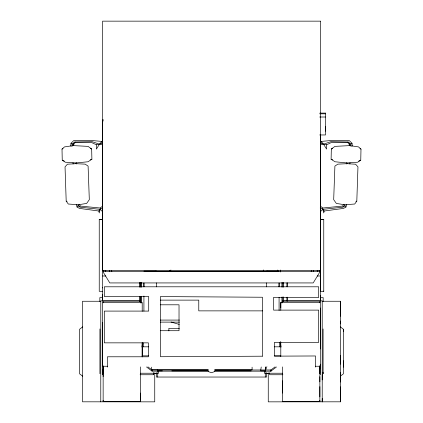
<?xml version="1.0" encoding="UTF-8"?>
<svg xmlns="http://www.w3.org/2000/svg" width="423" height="423" viewBox="0 0 423 423"><rect width="100%" height="100%" fill="white"/><g stroke="black" fill="none" stroke-linecap="round" stroke-linejoin="round"><path stroke-width="0.63" d="M102.509 322.575L102.509 374.741L102.509 372.319M102.509 300.896L102.509 294.471M102.509 287.947L102.509 287.402M140.531 366.915L140.531 401.612L103.143 401.612L103.143 400.29M103.143 376.65L103.143 369.21M103.143 302.836L103.143 301.06L140.531 301.06L140.531 302.836M107.426 367.09L107.431 356.785L148.383 356.785L148.383 342.852L104.307 342.852L104.307 311.09L148.706 311.09L148.706 296.502L104.307 296.502L104.307 286.799L318.693 286.799L318.693 297.475L273.623 297.316L273.623 310.117L318.693 310.117L318.693 342.366L274.432 342.366L274.432 356.14L315.5 355.976L315.664 367.09M140.531 400.29L140.531 393.062M142.207 356.938L142.207 342.815L142.207 356.483M143.92 311.085L143.92 296.015M143.92 286.842L143.92 282.913M151.63 367.169L151.63 369.808L208.269 369.808M140.113 374.741L153.311 374.741L153.311 372.795M156.42 372.721L156.42 377.036L266.58 377.036L266.58 372.721M156.462 286.842L156.462 282.913M252.092 367.169L252.092 369.808L214.678 369.808M265.353 370.299L265.353 367.032L265.353 369.602M279.08 310.429L279.08 297.327M279.08 286.842L279.08 282.913M280.793 308.023L280.793 302.44L320.491 302.44L320.491 374.741M282.469 393.062L282.469 380.806M319.74 373.028L319.74 369.824M282.469 366.915L282.469 401.612L319.857 401.612L319.862 400.29M319.857 396.874L319.862 386.638M319.857 381.837L319.862 376.65M319.857 369.21L319.862 366.017M320.491 364.161L320.491 366.249L315.288 366.249M320.491 348.954L320.491 308.023M320.491 295.402L320.491 301.255L320.491 134.995M322.22 398.445L322.22 401.85L322.22 300.822L282.733 300.822M322.22 379.912L322.22 374.403M323.082 372.208L323.082 373.715L323.082 328.957M323.759 291.304L323.759 219.357L320.491 219.357L320.491 291.304L323.759 291.304L323.759 290.987M325.52 131.215L325.52 126.287M325.52 113.755L325.52 113.1L319.894 113.1M268.256 372.912L268.256 401.85L340.494 401.813L340.494 386.834M340.494 382.032L340.494 355.341M340.494 323.912L340.494 321.036M340.494 316.235L340.494 301.255L322.13 301.255M343.418 367.175L343.418 360.756M343.418 331.357L343.418 329.258L340.288 326.842M351.36 146.189L349.816 145.602L349.102 143.783L347.775 142.651L331.082 142.683L326.619 144.772L326.582 149.081L323.516 144.185L321.179 141.419L330.22 140.6L349.377 140.669L351.999 143.233L352.322 146.02M347.029 163.685L355.621 164.219L357.964 166.905L356.811 201.073L354.717 204.023L344.639 204.764L336.322 203.426L333.684 199.624L334.905 166.091L337.829 164.145L347.029 163.685L347.045 162.966L357.736 162.205L360.756 160.195L360.988 149.129L358.545 146.913L349.816 145.602L334.953 146.379L331.336 148.981L331.103 159.212L334.974 161.766L347.045 162.966M349.906 163.965L349.969 162.755M346.448 163.976L346.574 162.696M321.179 141.419L320.957 143.603L326.619 144.772M73.697 145.718L73.898 143.783L75.225 142.651L91.918 142.683L96.381 144.772L102.043 143.603L101.821 141.419L92.78 140.6L73.623 140.669L71.001 143.233L70.678 146.02M143.085 346.844L143.603 342.942M141.964 347.034L142.493 343.122M105.644 271.571L105.819 270.355M260.748 370.225L261.218 366.995M313.221 271.571L313.395 270.355M102.509 123.167L103.016 119.947M103.027 119.524L102.509 122.765L102.509 301.261M320.317 144.312L323.516 144.185L330.786 141.684L348.066 141.964L350.218 143.349L349.816 145.602L351.999 143.233M320.216 207.973L323.013 209.343L324.134 211.019L323.748 212.954L322.696 208.021L320.703 206.329M102.297 206.329L100.304 208.021L99.252 212.954L98.866 211.019L99.987 209.343L102.784 207.973M103.577 271.571L103.926 270.355M311.154 271.571L311.502 270.355M320.645 211.421L323.013 209.343L342.889 207.191L344.095 206.556L344.639 204.764L345.935 207.053L343.555 208.407L324.134 211.019M322.696 208.021L342.879 206.059L343.418 204.293M345.935 207.053L346.707 204.536M266.897 366.699L264.343 373.234L282.612 373.234M347.775 142.651L348.066 141.964M98.866 211.019L79.445 208.407L77.065 207.053L78.361 204.764L86.678 203.426L89.316 199.624L88.095 166.091L85.171 164.145L75.971 163.685L67.379 164.219L65.036 166.905L66.189 201.073L68.283 204.023L78.361 204.764L78.905 206.556L80.111 207.191L99.987 209.343L102.355 211.421M101.821 141.419L99.484 144.185L96.418 149.081L96.381 144.772M62.012 149.129L64.455 146.913L73.184 145.602L88.047 146.379L91.664 148.981L91.897 159.212L88.026 161.766L75.955 162.966L65.264 162.205L62.244 160.195L62.012 149.129L62.995 148.526M82.712 326.842L79.582 329.258L79.582 373.81L82.712 376.227M340.288 376.227L343.418 373.81L343.418 329.258M276.478 366.974L270.905 371.161L214.799 371.161M355.912 201.75L356.811 201.073M275.098 366.863L270.905 369.988L214.799 369.988M168.798 271.518L170.934 270.033M71.64 146.189L73.184 145.602L72.782 143.349L74.934 141.964L92.214 141.684L99.484 144.185L102.683 144.312M331.336 148.981L332.504 148.457M358.678 161.084L360.756 160.195M78.905 206.556L80.121 206.059L100.304 208.021M90.263 159.852L91.897 159.212M350.218 143.349L349.102 143.783L349.303 145.718M214.794 371.542L211.5 372.716L208.206 371.542M320.37 219.41L323.759 219.357M319.688 113.824L325.52 113.824M319.688 117.012L325.52 117.012M319.682 134.958L325.52 134.958L325.52 113.1M102.509 219.357L99.241 219.357L99.241 291.304L102.509 291.304M143.92 271.117L156.462 271.117M266.538 271.117L279.08 271.117M155.024 271.265L267.976 271.265M102.509 275.986L105.787 275.986M317.213 275.986L320.491 275.986M102.482 297.591L99.839 297.591L99.839 301.483M320.518 297.591L323.161 297.591L323.161 301.483M160.269 300.124L198.773 300.124L198.773 310.868L262.715 310.868M140.267 300.822L100.78 300.822L100.78 401.85M100.87 301.255L82.506 301.255L82.506 401.813L154.744 401.85L154.744 372.912M160.254 304.803L179.024 304.803L179.024 330.712L160.254 330.712M160.306 320.079L179.463 320.079M160.306 322.12L179.463 322.12M179.357 328.317L168.867 328.317L168.867 330.86M142.149 346.818L148.753 346.818M274.247 346.818L280.851 346.818M142.149 355.854L148.753 355.854M274.247 355.854L280.851 355.854M107.712 366.249L102.509 366.249L102.509 302.44L142.207 302.44L142.207 311.265M147.902 366.863L152.095 369.988L208.201 369.988M157.726 370.876L162.342 370.876M171.823 370.876L208.55 370.876M214.45 370.876L251.177 370.876M260.658 370.876L265.274 370.876M146.522 366.974L152.095 371.161L208.201 371.161M140.388 373.234L158.657 373.234L157.261 369.67M154.363 373.567L156.991 373.567M266.009 373.567L268.637 373.567M282.887 374.741L269.689 374.741L269.689 372.795M99.241 219.4L102.63 219.41M171.051 322.046L179.267 324.42M72.782 143.349L73.898 143.783L73.184 145.602L71.001 143.233M331.103 159.212L332.737 159.852M342.879 206.059L344.095 206.556M62.244 160.195L64.322 161.084M90.496 148.457L91.664 148.981M360.005 148.526L360.988 149.129M66.189 201.073L67.088 201.75M74.934 141.964L75.225 142.651M79.582 204.293L80.121 206.059M76.293 204.536L77.065 207.053M319.074 270.355L319.423 271.571M111.498 270.355L111.846 271.571M317.181 270.355L317.356 271.571M109.605 270.355L109.779 271.571M280.333 341.821L281.036 347.034M279.312 342.292L279.915 346.844M76.426 162.696L76.552 163.976M73.031 162.755L73.094 163.965M75.955 162.966L75.971 163.685M340.494 301.255L340.494 364.161M340.494 372.346L340.494 401.813M320.491 134.852L320.491 206.625M319.857 302.836L319.857 301.06L282.469 301.06L282.469 302.836M319.857 365.842L319.857 401.612M319.74 366.202L319.74 373.615M281.914 282.501L281.914 287.127M281.914 297.041L281.914 302.984M280.793 302.44L280.793 310.244M280.793 341.847L280.793 356.483M280.375 270.017L280.375 271.984M279.08 283.426L279.08 286.715M277.774 270.017L277.774 271.328M266.538 282.913L266.538 286.842M265.274 372.721L265.274 377.036M263.291 269.932L263.291 271.254M157.726 372.721L157.726 377.036M153.311 372.927L153.311 374.741M152.095 369.988L152.095 371.161M143.92 283.426L143.92 286.715M103.265 366.202L103.265 373.615M103.143 365.842L103.143 401.612M99.918 328.957L99.918 373.715M139.939 296.306L139.939 301.562L139.939 296.306M139.939 282.501L139.939 287.106L139.939 282.501M141.092 296.38L141.092 302.984L141.092 296.38M141.092 282.501L141.092 287.127L141.092 282.501M270.905 369.988L270.905 371.161L270.905 369.988M283.061 296.962L283.061 301.562L283.061 296.962M283.061 282.501L283.061 287.106L283.061 282.501M287.101 297.189L287.101 301.097L287.101 297.189M287.101 282.871L287.101 286.778L287.101 282.871M320.079 271.666L313.205 282.934L109.795 282.934L102.921 271.666L320.079 271.666M262.45 356.198L160.481 356.721L160.37 296.581L262.445 297.242L262.45 356.198M320.407 21.15L102.593 21.15L102.593 270.445L320.407 270.445L320.407 21.15"/></g></svg>
